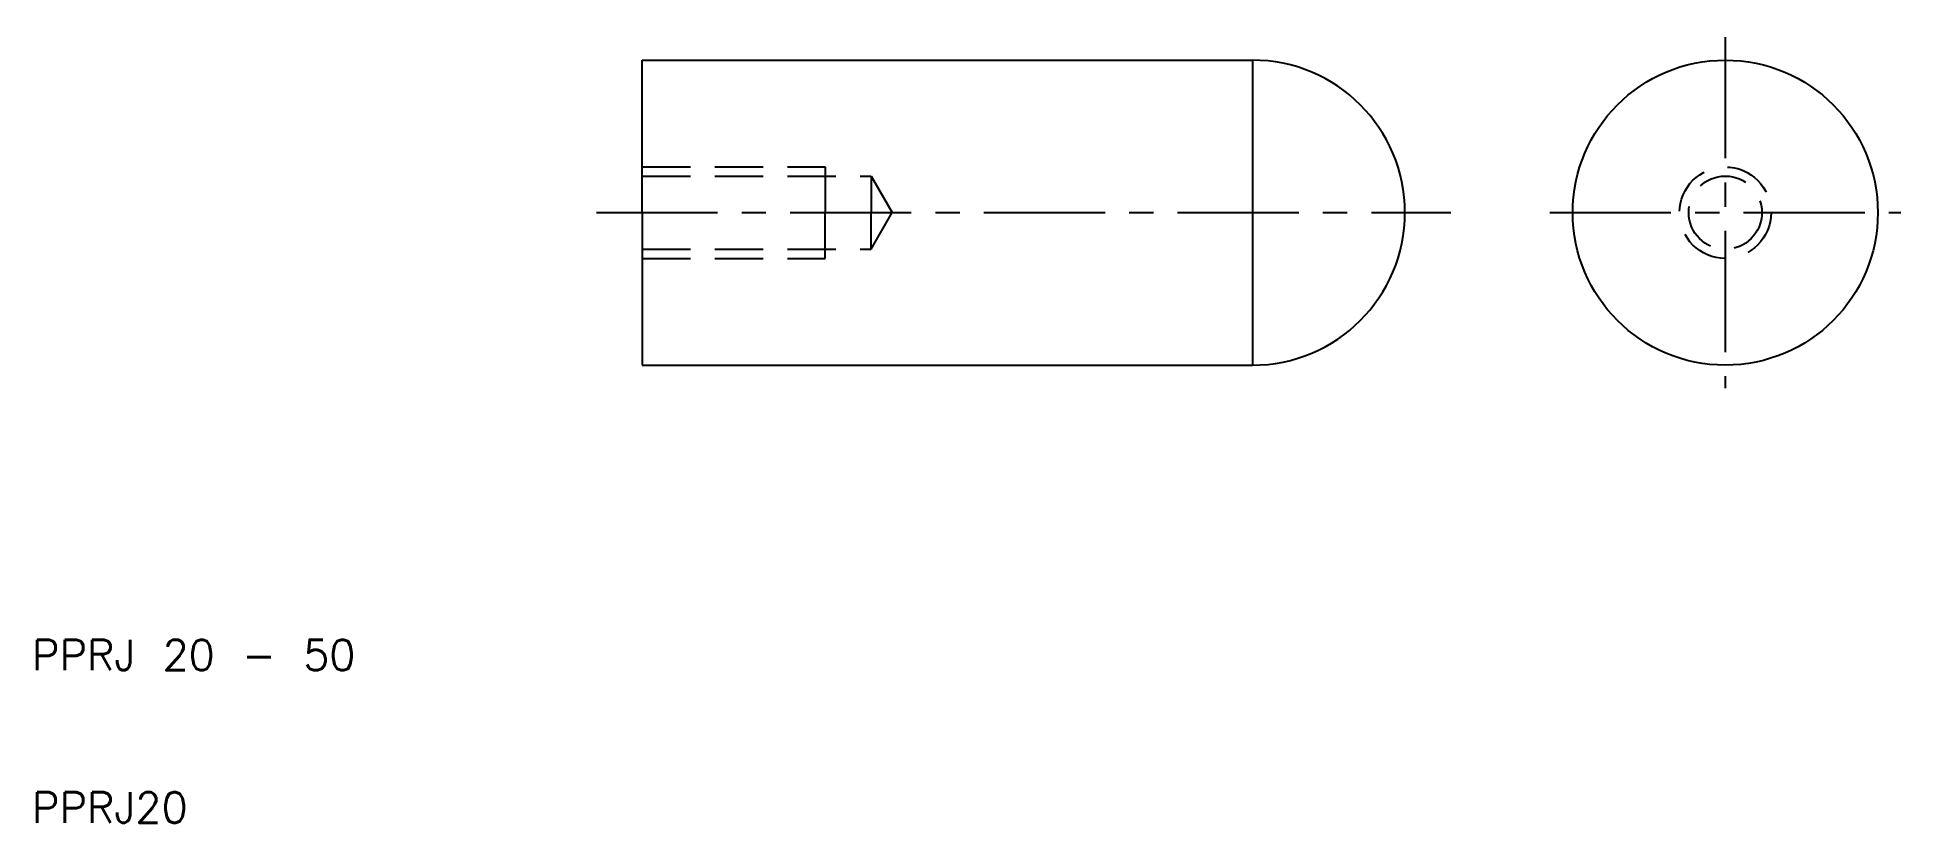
# Model space of a CAD drawing. Extents: x 10 to 132, y 10 to 62.
import ezdxf

# ---------------------------------------------------------------- set-up
doc = ezdxf.new("R2010")
doc.units = 0
doc.header["$LTSCALE"] = 0.25
doc.linetypes.add('CENTER', pattern=[50.8, 31.75, -6.35, 6.35, -6.35])
doc.linetypes.add('DASHED', pattern=[19.05, 12.7, -6.35])
doc.layers.get('0').update_dxf_attribs({"linetype": 'CONTINUOUS'})
doc.layers.add('CENTER', color=1, linetype='CENTER')
doc.styles.get("Standard").update_dxf_attribs({"font": 'txt.shx', "bigfont": 'extfont.shx'})

msp = doc.modelspace()

# ---------------------------------------------------------------- linework, layer by layer
for p, q in [((50, 60), (90, 60)), ((50, 50), (50, 60)), ((90, 60), (90, 40)), ((50, 50), (50, 40)), ((50, 40), (90, 40))]:
    msp.add_line(p, q)
at = {"color": 3, "linetype": 'DASHED'}
for p, q in [((50, 53), (62, 53)), ((62, 53), (62, 50)), ((50, 52.4), (65, 52.4)), ((65, 52.4), (65, 50)), ((65, 52.4), (66.385641, 50)), ((62, 47), (62, 50)), ((65, 47.6), (66.385641, 50)), ((65, 47.6), (65, 50)), ((50, 47.6), (65, 47.6)), ((50, 47), (62, 47))]:
    msp.add_line(p, q, dxfattribs=at)
msp.add_circle((121, 50), 10)
for radius in [3, 2.4]:
    msp.add_circle((121, 50), radius, dxfattribs=at)
msp.add_arc((90, 50), 10, 270, 90)
at = {"layer": 'CENTER', "color": 1, "linetype": 'CENTER'}
for p, q in [((121, 61.5), (121, 38.5)), ((47, 50), (103, 50)), ((109.5, 50), (132.5, 50))]:
    msp.add_line(p, q, dxfattribs=at)

# ---------------------------------------------------------------- texts
for s, p in [('PPRJ 20 - 50', (10, 20)), ('PPRJ20', (10, 10))]:
    msp.add_text(s, height=2).set_placement(p)

doc.saveas('drawing.dxf')
